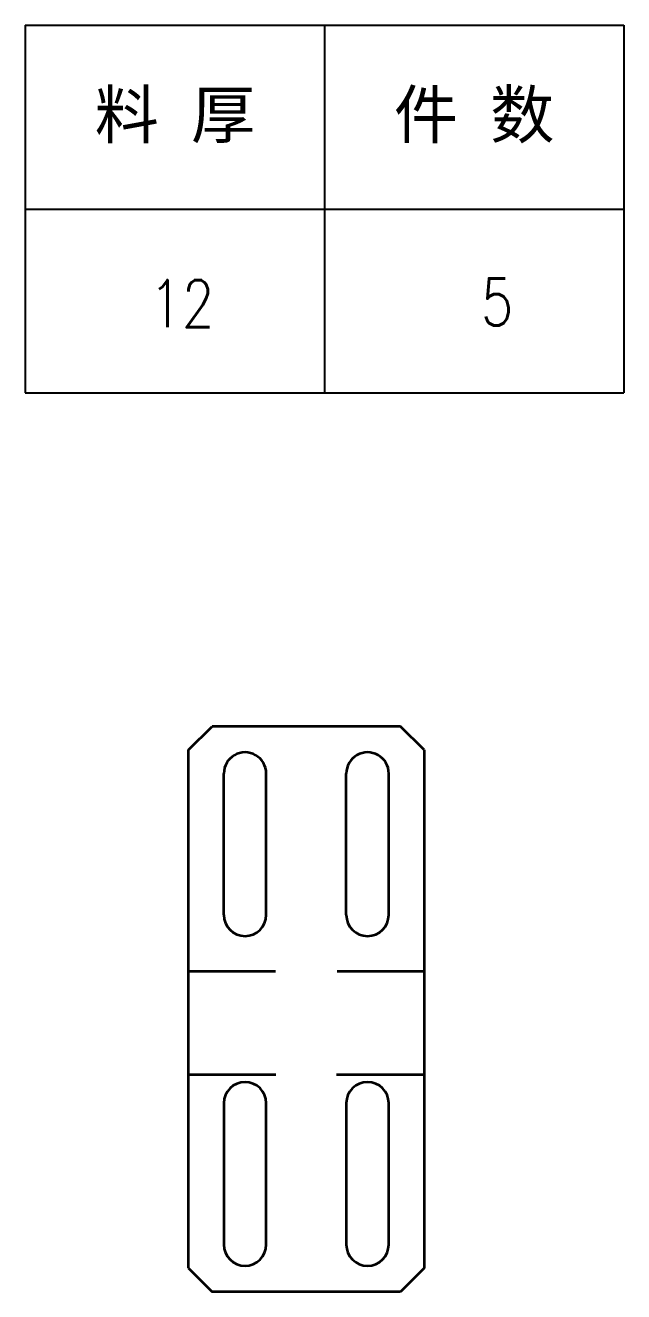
# Model space of a CAD drawing. Header units: millimetres. Extents: x -162325 to -83245, y 277409 to 326486.
# Drawn here: x -154924.5 to -154797.5, y 301766.5 to 302035.3 of the extents above; entities that cross this region are included whole.
import ezdxf
from ezdxf.enums import TextEntityAlignment as Align

# ---------------------------------------------------------------- set-up
doc = ezdxf.new("R2010")
doc.units = ezdxf.units.MM
doc.styles.add('DIM', font='romans.shx', dxfattribs={"width": 0.8, "bigfont": 'bigfont.shx'})
doc.styles.get("Standard").update_dxf_attribs({"font": 'txt', "bigfont": 'gbcbig.shx'})

# ---------------------------------------------------------------- blocks, each defined once
blk = doc.blocks.new('*T608')
at = {"color": 0, "linetype": 'ByBlock', "lineweight": -2, "transparency": 16777216}
for p, q in [((0, 0), (127, 0)), ((0, 0), (0, -78)), ((63.5, 0), (63.5, -78)), ((127, 0), (127, -78)), ((0, -39), (127, -39)), ((0, -78), (127, -78))]:
    blk.add_line(p, q, dxfattribs=at)
at = {"color": 0, "transparency": 16777216, "char_height": 10, "width": 60.5, "attachment_point": 5}
for s, insert in [('{\\fSimSun|b0|i0|c134|p2;料 厚}', (31.75, -19.5)), ('{\\fSimSun|b0|i0|c134|p2;件 数}', (95.25, -19.5))]:
    blk.add_mtext(s, dxfattribs=dict(at, insert=insert))
blk = doc.blocks.new('拆图参数')
blk.add_blockref('*T608', (-63.5, 78))
at = {"style": 'DIM', "width": 0.8}
blk.add_attdef('1', text='', height=10, dxfattribs=at).set_placement((36.65, 19.27), align=Align.MIDDLE_CENTER)
blk.add_attdef('6', text='', height=10, dxfattribs=at).set_placement((-37.13, 18.91), align=Align.MIDDLE_LEFT)

msp = doc.modelspace()

# ---------------------------------------------------------------- linework, layer by layer
at = {"color": 7, "lineweight": 35}
for p, q in [((-154889.904, 301881.47), (-154884.904, 301886.47)), ((-154844.904, 301886.47), (-154884.904, 301886.47)), ((-154839.904, 301881.47), (-154844.904, 301886.47)), ((-154889.904, 301771.47), (-154889.904, 301881.47)), ((-154839.904, 301881.47), (-154839.904, 301771.47)), ((-154882.404, 301846.47), (-154882.404, 301876.47)), ((-154873.404, 301846.47), (-154873.404, 301876.47)), ((-154856.404, 301846.47), (-154856.404, 301876.47)), ((-154847.404, 301846.47), (-154847.404, 301876.47)), ((-154871.436, 301834.47), (-154889.904, 301834.47)), ((-154839.904, 301834.47), (-154858.373, 301834.47)), ((-154871.343, 301812.47), (-154889.904, 301812.47)), ((-154839.904, 301812.47), (-154858.466, 301812.47)), ((-154882.404, 301806.47), (-154882.404, 301776.47)), ((-154873.404, 301776.47), (-154873.404, 301806.47)), ((-154856.404, 301806.47), (-154856.404, 301776.47)), ((-154847.404, 301776.47), (-154847.404, 301806.47)), ((-154889.904, 301771.47), (-154884.904, 301766.47)), ((-154839.904, 301771.47), (-154844.904, 301766.47)), ((-154844.904, 301766.47), (-154884.904, 301766.47))]:
    msp.add_line(p, q, dxfattribs=at)
for centre, start, end in [((-154877.904, 301876.47), 0, 180.00001), ((-154851.904, 301876.47), 0, 180.00001), ((-154877.904, 301846.47), 180.00001, 0), ((-154851.904, 301846.47), 180.00001, 0), ((-154877.904, 301806.47), 360, 180), ((-154851.904, 301806.47), 360, 180), ((-154877.904, 301776.47), 180, 360), ((-154851.904, 301776.47), 180, 360)]:
    msp.add_arc(centre, 4.5, start, end, dxfattribs=at)

# ---------------------------------------------------------------- block references
msp.add_blockref('拆图参数', (-154861.038, 301957.292)).add_auto_attribs({'1': '5', '6': '12'})

doc.saveas('drawing.dxf')
